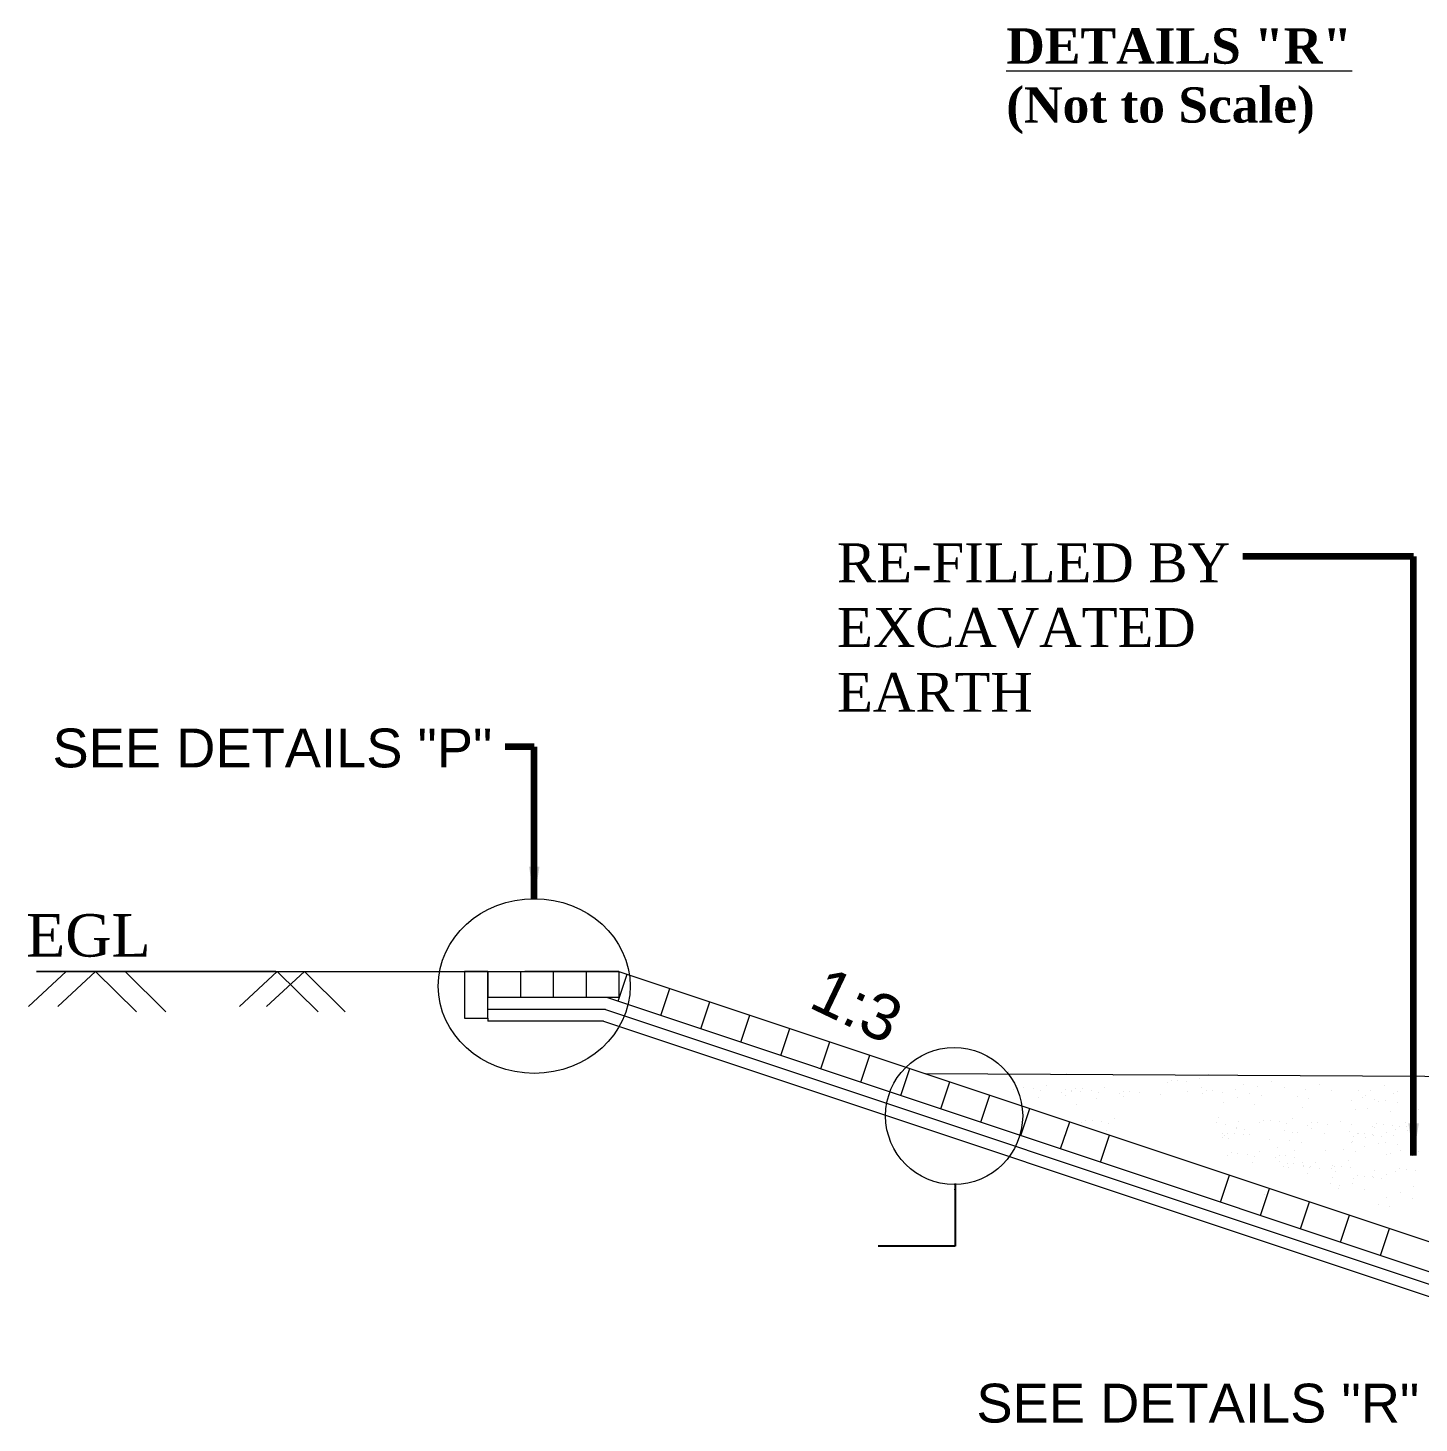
# Model space of a CAD drawing. Header units: inches. Extents: x 15 to 141071, y -30183 to 14738.
# Drawn here: x 140937.65 to 140976.61, y -18894.9 to -18855.83 of the extents above; entities that cross this region are included whole.
import ezdxf

# ---------------------------------------------------------------- set-up
doc = ezdxf.new("R2010")
doc.units = ezdxf.units.IN
doc.header["$MEASUREMENT"] = 0
doc.layers.add('LINE', color=7, linetype='Continuous')
doc.styles.add('Arial B heading -200', font='arialbd.ttf', dxfattribs={"height": 0.6})
doc.styles.add('Arial-200', font='arial.ttf')
doc.styles.get("Standard").update_dxf_attribs({"font": 'arial.ttf'})
doc.dimstyles.get("Standard").update_dxf_attribs({"dimtxt": 0.18, "dimasz": 0.18, "dimexe": 0.18, "dimexo": 0.0625, "dimgap": 0.09, "dimtad": 0, "dimtih": 1, "dimtoh": 1, "dimdec": 4, "dimzin": 0, "dimdsep": 46, "dimtxsty": 'Standard', "dimcen": 0.09, "dimadec": 0, "dimazin": 0, "dimtfac": 1, "dimtdec": 4, "dimtofl": 0, "dimtmove": 0, "dimatfit": 3, "dimfxl": 1, "dimtolj": 1, "dimtzin": 0, "dimarcsym": 0})

msp = doc.modelspace()

# ---------------------------------------------------------------- linework, layer by layer
at = {"color": 0, "linetype": 'Continuous', "lineweight": 20, "ltscale": 0.5}
for p, q in [((140937.894817, -18882.247492), (140954.196881, -18882.247492)), ((140940.369304, -18882.247492), (140954.196881, -18882.247492)), ((140954.184114, -18883.084584), (140954.436647, -18882.327464)), ((140954.184114, -18883.084584), (140954.436647, -18882.327464)), ((140955.379135, -18883.483175), (140955.631667, -18882.726055)), ((140955.379135, -18883.483175), (140955.631667, -18882.726055)), ((140956.49851, -18883.856535), (140956.751042, -18883.099416)), ((140956.49851, -18883.856535), (140956.751042, -18883.099416)), ((140950.529904, -18883.560683), (140950.529904, -18883.638184)), ((140950.529904, -18883.560683), (140950.529904, -18883.638184)), ((140957.617886, -18884.229895), (140957.870418, -18883.472776)), ((140957.617886, -18884.229895), (140957.870418, -18883.472776)), ((140958.737262, -18884.603256), (140958.989794, -18883.846136)), ((140958.737262, -18884.603256), (140958.989794, -18883.846136)), ((140959.856638, -18884.976616), (140960.10917, -18884.219497)), ((140959.856638, -18884.976616), (140960.10917, -18884.219497)), ((140960.976013, -18885.349976), (140961.228545, -18884.592857)), ((140960.976013, -18885.349976), (140961.228545, -18884.592857)), ((140962.095389, -18885.723337), (140962.347921, -18884.966217)), ((140962.095389, -18885.723337), (140962.347921, -18884.966217)), ((140963.214765, -18886.096697), (140963.467297, -18885.339578)), ((140963.214765, -18886.096697), (140963.467297, -18885.339578)), ((140964.334141, -18886.470057), (140964.586673, -18885.712938)), ((140964.334141, -18886.470057), (140964.586673, -18885.712938)), ((140965.453516, -18886.843418), (140965.706048, -18886.086298)), ((140965.453516, -18886.843418), (140965.706048, -18886.086298)), ((140966.572892, -18887.216778), (140966.825424, -18886.459659)), ((140966.572892, -18887.216778), (140966.825424, -18886.459659)), ((140967.692268, -18887.590138), (140967.9448, -18886.833019)), ((140967.692268, -18887.590138), (140967.9448, -18886.833019)), ((140971.050395, -18888.710219), (140971.302927, -18887.9531)), ((140971.050395, -18888.710219), (140971.302927, -18887.9531)), ((140972.169771, -18889.08358), (140972.422303, -18888.32646)), ((140972.169771, -18889.08358), (140972.422303, -18888.32646)), ((140973.289147, -18889.45694), (140973.541679, -18888.699821)), ((140973.289147, -18889.45694), (140973.541679, -18888.699821)), ((140974.408522, -18889.8303), (140974.661054, -18889.073181)), ((140974.408522, -18889.8303), (140974.661054, -18889.073181)), ((140975.527898, -18890.203661), (140975.78043, -18889.446541)), ((140975.527898, -18890.203661), (140975.78043, -18889.446541))]:
    msp.add_line(p, q, dxfattribs=at)
at = {"layer": 'LINE', "color": 7, "lineweight": 20, "ltscale": 0.5}
for p, q in [((140937.666317, -18883.233369), (140938.724016, -18882.247492)), ((140937.666317, -18883.233369), (140938.724016, -18882.247492)), ((140944.593348, -18882.247492), (140937.894817, -18882.247492)), ((140937.894817, -18882.247492), (140947.623991, -18882.247492)), ((140938.488961, -18883.233369), (140939.54666, -18882.247492)), ((140938.488961, -18883.233369), (140939.54666, -18882.247492)), ((140939.54666, -18882.247492), (140940.692517, -18883.380104)), ((140939.54666, -18882.247492), (140940.692517, -18883.380104)), ((140940.369304, -18882.247492), (140941.515161, -18883.380104)), ((140944.593348, -18882.247492), (140940.369304, -18882.247492)), ((140940.369304, -18882.247492), (140941.515161, -18883.380104)), ((140940.369304, -18882.247492), (140947.623991, -18882.247492)), ((140943.571819, -18883.233369), (140944.629518, -18882.247492)), ((140943.571819, -18883.233369), (140944.629518, -18882.247492)), ((140944.335724, -18883.233369), (140945.393423, -18882.247492)), ((140944.335724, -18883.233369), (140945.393423, -18882.247492)), ((140944.629518, -18882.247492), (140945.775375, -18883.380104)), ((140944.629518, -18882.247492), (140945.775375, -18883.380104)), ((140945.393423, -18882.247492), (140946.539279, -18883.380104)), ((140945.393423, -18882.247492), (140946.539279, -18883.380104)), ((140950.529904, -18882.247492), (140950.529904, -18882.981588)), ((140950.529904, -18882.247492), (140950.529904, -18882.981588)), ((140951.446648, -18882.247492), (140951.446648, -18882.981588)), ((140951.446648, -18882.247492), (140951.446648, -18882.981588)), ((140954.196881, -18882.247492), (140951.570498, -18882.247492)), ((140954.196881, -18882.247492), (140951.570498, -18882.247492)), ((140952.363392, -18882.247492), (140952.363392, -18882.981588)), ((140952.363392, -18882.247492), (140952.363392, -18882.981588)), ((140952.363392, -18882.247492), (140952.363392, -18882.981588)), ((140952.363392, -18882.247492), (140952.363392, -18882.981588)), ((140953.280137, -18882.247492), (140953.280137, -18882.981588)), ((140953.280137, -18882.247492), (140953.280137, -18882.981588)), ((140954.196881, -18882.247492), (140954.196881, -18882.981588)), ((140954.196881, -18882.247492), (140978.019182, -18890.193262)), ((140954.196881, -18882.247492), (140954.196881, -18882.981588)), ((140954.196881, -18882.247492), (140978.019182, -18890.193262)), ((140954.196881, -18882.981588), (140950.529904, -18882.981588)), ((140954.196881, -18882.981588), (140950.529904, -18882.981588)), ((140953.8239, -18883.309886), (140950.529904, -18883.309886)), ((140953.8239, -18883.309886), (140950.529904, -18883.309886)), ((140953.8239, -18883.309886), (140977.425182, -18891.181937)), ((140953.8239, -18883.309886), (140977.425182, -18891.181937)), ((140953.877207, -18882.981588), (140977.531197, -18890.871219)), ((140953.877207, -18882.981588), (140977.531197, -18890.871219)), ((140953.770592, -18883.638184), (140950.529904, -18883.638184)), ((140953.770592, -18883.638184), (140950.529904, -18883.638184)), ((140953.770592, -18883.638184), (140977.425182, -18891.528015)), ((140953.770592, -18883.638184), (140977.425182, -18891.528015)), ((140965.101526, -18885.055511), (140965.101526, -18885.055511)), ((140965.101526, -18885.055511), (140965.101526, -18885.055511)), ((140966.437336, -18885.127014), (140966.437336, -18885.127014)), ((140966.437336, -18885.127014), (140966.437336, -18885.127014)), ((140966.72958, -18885.09275), (140966.72958, -18885.09275)), ((140966.72958, -18885.09275), (140966.72958, -18885.09275)), ((140968.065391, -18885.164253), (140968.065391, -18885.164253)), ((140968.065391, -18885.164253), (140968.065391, -18885.164253)), ((140970.464578, -18885.256187), (140970.464578, -18885.256187)), ((140970.464578, -18885.256187), (140970.464578, -18885.256187)), ((140970.705237, -18885.129004), (140970.705237, -18885.129004)), ((140970.705237, -18885.129004), (140970.705237, -18885.129004)), ((140965.252611, -18885.561278), (140965.252611, -18885.561278)), ((140965.252611, -18885.561278), (140965.252611, -18885.561278)), ((140965.362133, -18885.489842), (140965.362133, -18885.489842)), ((140965.362133, -18885.489842), (140965.362133, -18885.489842)), ((140965.542708, -18885.496965), (140965.542708, -18885.496965)), ((140965.542708, -18885.496965), (140965.542708, -18885.496965)), ((140965.805219, -18885.537646), (140965.805219, -18885.537646)), ((140965.805219, -18885.537646), (140965.805219, -18885.537646)), ((140965.997359, -18885.591934), (140965.997359, -18885.591934)), ((140965.997359, -18885.591934), (140965.997359, -18885.591934)), ((140966.163649, -18885.454847), (140966.163649, -18885.454847)), ((140966.163649, -18885.454847), (140966.163649, -18885.454847)), ((140966.588422, -18885.632781), (140966.588422, -18885.632781)), ((140966.588422, -18885.632781), (140966.588422, -18885.632781)), ((140966.697944, -18885.561346), (140966.697944, -18885.561346)), ((140966.697944, -18885.561346), (140966.697944, -18885.561346)), ((140966.878519, -18885.568468), (140966.878519, -18885.568468)), ((140966.878519, -18885.568468), (140966.878519, -18885.568468)), ((140966.880666, -18885.598517), (140966.880666, -18885.598517)), ((140966.880666, -18885.598517), (140966.880666, -18885.598517)), ((140966.990188, -18885.527081), (140966.990188, -18885.527081)), ((140966.990188, -18885.527081), (140966.990188, -18885.527081)), ((140967.14103, -18885.609149), (140967.14103, -18885.609149)), ((140967.14103, -18885.609149), (140967.14103, -18885.609149)), ((140967.170763, -18885.534204), (140967.170763, -18885.534204)), ((140967.170763, -18885.534204), (140967.170763, -18885.534204)), ((140967.433274, -18885.574885), (140967.433274, -18885.574885)), ((140967.433274, -18885.574885), (140967.433274, -18885.574885)), ((140967.625414, -18885.629173), (140967.625414, -18885.629173)), ((140967.625414, -18885.629173), (140967.625414, -18885.629173)), ((140967.791704, -18885.492086), (140967.791704, -18885.492086)), ((140967.791704, -18885.492086), (140967.791704, -18885.492086)), ((140968.325999, -18885.598585), (140968.325999, -18885.598585)), ((140968.325999, -18885.598585), (140968.325999, -18885.598585)), ((140968.506574, -18885.605707), (140968.506574, -18885.605707)), ((140968.506574, -18885.605707), (140968.506574, -18885.605707)), ((140968.769085, -18885.646388), (140968.769085, -18885.646388)), ((140968.769085, -18885.646388), (140968.769085, -18885.646388)), ((140969.55354, -18885.362617), (140969.55354, -18885.362617)), ((140969.55354, -18885.362617), (140969.55354, -18885.362617)), ((140969.663062, -18885.291182), (140969.663062, -18885.291182)), ((140969.663062, -18885.291182), (140969.663062, -18885.291182)), ((140969.843637, -18885.298304), (140969.843637, -18885.298304)), ((140969.843637, -18885.298304), (140969.843637, -18885.298304)), ((140970.106148, -18885.338986), (140970.106148, -18885.338986)), ((140970.106148, -18885.338986), (140970.106148, -18885.338986)), ((140970.137693, -18885.617108), (140970.137693, -18885.617108)), ((140970.137693, -18885.617108), (140970.137693, -18885.617108)), ((140970.530405, -18885.48594), (140970.530405, -18885.48594)), ((140970.530405, -18885.48594), (140970.530405, -18885.48594)), ((140970.547712, -18885.660593), (140970.547712, -18885.660593)), ((140970.547712, -18885.660593), (140970.547712, -18885.660593)), ((140970.657234, -18885.589157), (140970.657234, -18885.589157)), ((140970.657234, -18885.589157), (140970.657234, -18885.589157)), ((140970.837809, -18885.59628), (140970.837809, -18885.59628)), ((140970.837809, -18885.59628), (140970.837809, -18885.59628)), ((140971.10032, -18885.636961), (140971.10032, -18885.636961)), ((140971.10032, -18885.636961), (140971.10032, -18885.636961)), ((140971.45875, -18885.554162), (140971.45875, -18885.554162)), ((140971.45875, -18885.554162), (140971.45875, -18885.554162)), ((140971.699409, -18885.426979), (140971.699409, -18885.426979)), ((140971.699409, -18885.426979), (140971.699409, -18885.426979)), ((140972.092618, -18885.471643), (140972.092618, -18885.471643)), ((140972.092618, -18885.471643), (140972.092618, -18885.471643)), ((140972.48533, -18885.340475), (140972.48533, -18885.340475)), ((140972.48533, -18885.340475), (140972.48533, -18885.340475)), ((140972.828486, -18885.499299), (140972.828486, -18885.499299)), ((140972.828486, -18885.499299), (140972.828486, -18885.499299)), ((140973.428429, -18885.543147), (140973.428429, -18885.543147)), ((140973.428429, -18885.543147), (140973.428429, -18885.543147)), ((140973.821141, -18885.411978), (140973.821141, -18885.411978)), ((140973.821141, -18885.411978), (140973.821141, -18885.411978)), ((140974.164297, -18885.570803), (140974.164297, -18885.570803)), ((140974.164297, -18885.570803), (140974.164297, -18885.570803)), ((140974.903459, -18885.594416), (140974.903459, -18885.594416)), ((140974.903459, -18885.594416), (140974.903459, -18885.594416)), ((140975.262596, -18885.578898), (140975.262596, -18885.578898)), ((140975.262596, -18885.578898), (140975.262596, -18885.578898)), ((140975.655308, -18885.44773), (140975.655308, -18885.44773)), ((140975.655308, -18885.44773), (140975.655308, -18885.44773)), ((140975.903034, -18885.654123), (140975.903034, -18885.654123)), ((140975.903034, -18885.654123), (140975.903034, -18885.654123)), ((140975.998464, -18885.606554), (140975.998464, -18885.606554)), ((140975.998464, -18885.606554), (140975.998464, -18885.606554)), ((140965.941704, -18885.772935), (140965.941704, -18885.772935)), ((140965.941704, -18885.772935), (140965.941704, -18885.772935)), ((140966.710498, -18885.720352), (140966.710498, -18885.720352)), ((140966.710498, -18885.720352), (140966.710498, -18885.720352)), ((140967.015502, -18885.974609), (140967.015502, -18885.974609)), ((140967.015502, -18885.974609), (140967.015502, -18885.974609)), ((140967.569759, -18885.810174), (140967.569759, -18885.810174)), ((140967.569759, -18885.810174), (140967.569759, -18885.810174)), ((140968.216477, -18885.67002), (140968.216477, -18885.67002)), ((140968.216477, -18885.67002), (140968.216477, -18885.67002)), ((140968.338553, -18885.757591), (140968.338553, -18885.757591)), ((140968.338553, -18885.757591), (140968.338553, -18885.757591)), ((140969.354935, -18885.680949), (140969.354935, -18885.680949)), ((140969.354935, -18885.680949), (140969.354935, -18885.680949)), ((140971.131865, -18885.915084), (140971.131865, -18885.915084)), ((140971.131865, -18885.915084), (140971.131865, -18885.915084)), ((140971.524577, -18885.783916), (140971.524577, -18885.783916)), ((140971.524577, -18885.783916), (140971.524577, -18885.783916)), ((140971.866274, -18885.673525), (140971.866274, -18885.673525)), ((140971.866274, -18885.673525), (140971.866274, -18885.673525)), ((140971.998742, -18885.974609), (140971.998742, -18885.974609)), ((140971.998742, -18885.974609), (140971.998742, -18885.974609)), ((140972.188674, -18885.727085), (140972.188674, -18885.727085)), ((140972.188674, -18885.727085), (140972.188674, -18885.727085)), ((140973.202085, -18885.745029), (140973.202085, -18885.745029)), ((140973.202085, -18885.745029), (140973.202085, -18885.745029)), ((140973.334553, -18886.046113), (140973.334553, -18886.046113)), ((140973.334553, -18886.046113), (140973.334553, -18886.046113)), ((140973.524485, -18885.798588), (140973.524485, -18885.798588)), ((140973.524485, -18885.798588), (140973.524485, -18885.798588)), ((140974.727564, -18885.849132), (140974.727564, -18885.849132)), ((140974.727564, -18885.849132), (140974.727564, -18885.849132)), ((140975.036252, -18885.78078), (140975.036252, -18885.78078)), ((140975.036252, -18885.78078), (140975.036252, -18885.78078)), ((140975.120276, -18885.717963), (140975.120276, -18885.717963)), ((140975.120276, -18885.717963), (140975.120276, -18885.717963)), ((140975.358652, -18885.83434), (140975.358652, -18885.83434)), ((140975.358652, -18885.83434), (140975.358652, -18885.83434)), ((140975.463431, -18885.876787), (140975.463431, -18885.876787)), ((140975.463431, -18885.876787), (140975.463431, -18885.876787)), ((140975.67669, -18885.856004), (140975.67669, -18885.856004)), ((140975.67669, -18885.856004), (140975.67669, -18885.856004)), ((140975.99909, -18885.909564), (140975.99909, -18885.909564)), ((140975.99909, -18885.909564), (140975.99909, -18885.909564)), ((140967.276109, -18886.408941), (140967.276109, -18886.408941)), ((140967.276109, -18886.408941), (140967.276109, -18886.408941)), ((140967.456684, -18886.416063), (140967.456684, -18886.416063)), ((140967.456684, -18886.416063), (140967.456684, -18886.416063)), ((140968.077625, -18886.373946), (140968.077625, -18886.373946)), ((140968.077625, -18886.373946), (140968.077625, -18886.373946)), ((140970.998389, -18886.344159), (140970.998389, -18886.344159)), ((140970.998389, -18886.344159), (140970.998389, -18886.344159)), ((140971.558765, -18886.439529), (140971.558765, -18886.439529)), ((140971.558765, -18886.439529), (140971.558765, -18886.439529)), ((140972.259349, -18886.408941), (140972.259349, -18886.408941)), ((140972.259349, -18886.408941), (140972.259349, -18886.408941)), ((140972.439925, -18886.416063), (140972.439925, -18886.416063)), ((140972.439925, -18886.416063), (140972.439925, -18886.416063)), ((140973.060866, -18886.373946), (140973.060866, -18886.373946)), ((140973.060866, -18886.373946), (140973.060866, -18886.373946)), ((140974.82362, -18886.104573), (140974.82362, -18886.104573)), ((140974.82362, -18886.104573), (140974.82362, -18886.104573)), ((140975.16872, -18886.081864), (140975.16872, -18886.081864)), ((140975.16872, -18886.081864), (140975.16872, -18886.081864)), ((140975.809158, -18886.157089), (140975.809158, -18886.157089)), ((140975.809158, -18886.157089), (140975.809158, -18886.157089)), ((140976.471503, -18886.354018), (140976.471503, -18886.354018)), ((140976.471503, -18886.354018), (140976.471503, -18886.354018)), ((140976.527158, -18886.173017), (140976.527158, -18886.173017)), ((140976.527158, -18886.173017), (140976.527158, -18886.173017)), ((140976.583969, -18886.116228), (140976.583969, -18886.116228)), ((140976.583969, -18886.116228), (140976.583969, -18886.116228)), ((140967.166587, -18886.480376), (140967.166587, -18886.480376)), ((140967.166587, -18886.480376), (140967.166587, -18886.480376)), ((140967.719195, -18886.456745), (140967.719195, -18886.456745)), ((140967.719195, -18886.456745), (140967.719195, -18886.456745)), ((140967.85568, -18886.692034), (140967.85568, -18886.692034)), ((140967.85568, -18886.692034), (140967.85568, -18886.692034)), ((140967.911335, -18886.511033), (140967.911335, -18886.511033)), ((140967.911335, -18886.511033), (140967.911335, -18886.511033)), ((140970.929912, -18886.487567), (140970.929912, -18886.487567)), ((140970.929912, -18886.487567), (140970.929912, -18886.487567)), ((140971.11324, -18886.789037), (140971.11324, -18886.789037)), ((140971.11324, -18886.789037), (140971.11324, -18886.789037)), ((140971.192423, -18886.528248), (140971.192423, -18886.528248)), ((140971.192423, -18886.528248), (140971.192423, -18886.528248)), ((140971.258997, -18886.778491), (140971.258997, -18886.778491)), ((140971.258997, -18886.778491), (140971.258997, -18886.778491)), ((140971.439572, -18886.785613), (140971.439572, -18886.785613)), ((140971.439572, -18886.785613), (140971.439572, -18886.785613)), ((140971.50311, -18886.62053), (140971.50311, -18886.62053)), ((140971.50311, -18886.62053), (140971.50311, -18886.62053)), ((140971.505952, -18886.657869), (140971.505952, -18886.657869)), ((140971.505952, -18886.657869), (140971.505952, -18886.657869)), ((140971.702083, -18886.826295), (140971.702083, -18886.826295)), ((140971.702083, -18886.826295), (140971.702083, -18886.826295)), ((140971.734406, -18886.675161), (140971.734406, -18886.675161)), ((140971.734406, -18886.675161), (140971.734406, -18886.675161)), ((140971.849108, -18886.816693), (140971.849108, -18886.816693)), ((140971.849108, -18886.816693), (140971.849108, -18886.816693)), ((140972.149827, -18886.480376), (140972.149827, -18886.480376)), ((140972.149827, -18886.480376), (140972.149827, -18886.480376)), ((140972.702436, -18886.456745), (140972.702436, -18886.456745)), ((140972.702436, -18886.456745), (140972.702436, -18886.456745)), ((140972.838921, -18886.692034), (140972.838921, -18886.692034)), ((140972.838921, -18886.692034), (140972.838921, -18886.692034)), ((140972.894576, -18886.511033), (140972.894576, -18886.511033)), ((140972.894576, -18886.511033), (140972.894576, -18886.511033)), ((140973.070217, -18886.746664), (140973.070217, -18886.746664)), ((140973.070217, -18886.746664), (140973.070217, -18886.746664)), ((140973.215003, -18886.770619), (140973.215003, -18886.770619)), ((140973.215003, -18886.770619), (140973.215003, -18886.770619)), ((140973.485638, -18886.55188), (140973.485638, -18886.55188)), ((140973.485638, -18886.55188), (140973.485638, -18886.55188)), ((140973.59516, -18886.480444), (140973.59516, -18886.480444)), ((140973.59516, -18886.480444), (140973.59516, -18886.480444)), ((140973.607715, -18886.639451), (140973.607715, -18886.639451)), ((140973.607715, -18886.639451), (140973.607715, -18886.639451)), ((140973.775736, -18886.487567), (140973.775736, -18886.487567)), ((140973.775736, -18886.487567), (140973.775736, -18886.487567)), ((140973.95087, -18886.798275), (140973.95087, -18886.798275)), ((140973.95087, -18886.798275), (140973.95087, -18886.798275)), ((140974.038247, -18886.528248), (140974.038247, -18886.528248)), ((140974.038247, -18886.528248), (140974.038247, -18886.528248)), ((140974.396677, -18886.445449), (140974.396677, -18886.445449)), ((140974.396677, -18886.445449), (140974.396677, -18886.445449)), ((140974.673087, -18886.727785), (140974.673087, -18886.727785)), ((140974.673087, -18886.727785), (140974.673087, -18886.727785)), ((140974.728743, -18886.546784), (140974.728743, -18886.546784)), ((140974.728743, -18886.546784), (140974.728743, -18886.546784)), ((140974.894295, -18886.786429), (140974.894295, -18886.786429)), ((140974.894295, -18886.786429), (140974.894295, -18886.786429)), ((140974.904384, -18886.782416), (140974.904384, -18886.782416)), ((140974.904384, -18886.782416), (140974.904384, -18886.782416)), ((140975.07487, -18886.793551), (140975.07487, -18886.793551)), ((140975.07487, -18886.793551), (140975.07487, -18886.793551)), ((140975.313525, -18886.80301), (140975.313525, -18886.80301)), ((140975.313525, -18886.80301), (140975.313525, -18886.80301)), ((140975.319805, -18886.587631), (140975.319805, -18886.587631)), ((140975.319805, -18886.587631), (140975.319805, -18886.587631)), ((140975.36918, -18886.622008), (140975.36918, -18886.622008)), ((140975.36918, -18886.622008), (140975.36918, -18886.622008)), ((140975.429327, -18886.516196), (140975.429327, -18886.516196)), ((140975.429327, -18886.516196), (140975.429327, -18886.516196)), ((140975.609903, -18886.523318), (140975.609903, -18886.523318)), ((140975.609903, -18886.523318), (140975.609903, -18886.523318)), ((140975.695811, -18886.751434), (140975.695811, -18886.751434)), ((140975.695811, -18886.751434), (140975.695811, -18886.751434)), ((140975.872414, -18886.564), (140975.872414, -18886.564)), ((140975.872414, -18886.564), (140975.872414, -18886.564)), ((140975.960243, -18886.662856), (140975.960243, -18886.662856)), ((140975.960243, -18886.662856), (140975.960243, -18886.662856)), ((140976.069765, -18886.59142), (140976.069765, -18886.59142)), ((140976.069765, -18886.59142), (140976.069765, -18886.59142)), ((140976.230844, -18886.481201), (140976.230844, -18886.481201)), ((140976.230844, -18886.481201), (140976.230844, -18886.481201)), ((140976.25034, -18886.598543), (140976.25034, -18886.598543)), ((140976.25034, -18886.598543), (140976.25034, -18886.598543)), ((140976.296671, -18886.710954), (140976.296671, -18886.710954)), ((140976.296671, -18886.710954), (140976.296671, -18886.710954)), ((140976.512852, -18886.639224), (140976.512852, -18886.639224)), ((140976.512852, -18886.639224), (140976.512852, -18886.639224)), ((140971.09159, -18886.893575), (140971.09159, -18886.893575)), ((140971.09159, -18886.893575), (140971.09159, -18886.893575)), ((140971.149475, -18886.849926), (140971.149475, -18886.849926)), ((140971.149475, -18886.849926), (140971.149475, -18886.849926)), ((140971.271551, -18886.937498), (140971.271551, -18886.937498)), ((140971.271551, -18886.937498), (140971.271551, -18886.937498)), ((140972.4274, -18886.965078), (140972.4274, -18886.965078)), ((140972.4274, -18886.965078), (140972.4274, -18886.965078)), ((140972.657462, -18887.191621), (140972.657462, -18887.191621)), ((140972.657462, -18887.191621), (140972.657462, -18887.191621)), ((140972.988658, -18886.972501), (140972.988658, -18886.972501)), ((140972.988658, -18886.972501), (140972.988658, -18886.972501)), ((140973.311059, -18887.026061), (140973.311059, -18887.026061)), ((140973.311059, -18887.026061), (140973.311059, -18887.026061)), ((140974.728488, -18887.037132), (140974.728488, -18887.037132)), ((140974.728488, -18887.037132), (140974.728488, -18887.037132)), ((140974.746509, -18886.999605), (140974.746509, -18886.999605)), ((140974.746509, -18886.999605), (140974.746509, -18886.999605)), ((140974.784773, -18886.857864), (140974.784773, -18886.857864)), ((140974.784773, -18886.857864), (140974.784773, -18886.857864)), ((140975.089664, -18887.158429), (140975.089664, -18887.158429)), ((140975.089664, -18887.158429), (140975.089664, -18887.158429)), ((140975.121201, -18886.905963), (140975.121201, -18886.905963)), ((140975.121201, -18886.905963), (140975.121201, -18886.905963)), ((140975.337381, -18886.834233), (140975.337381, -18886.834233)), ((140975.337381, -18886.834233), (140975.337381, -18886.834233)), ((140975.464356, -18887.064787), (140975.464356, -18887.064787)), ((140975.464356, -18887.064787), (140975.464356, -18887.064787)), ((140975.544822, -18886.85764), (140975.544822, -18886.85764)), ((140975.544822, -18886.85764), (140975.544822, -18886.85764)), ((140975.677614, -18887.044004), (140975.677614, -18887.044004)), ((140975.677614, -18887.044004), (140975.677614, -18887.044004)), ((140975.903959, -18886.842123), (140975.903959, -18886.842123)), ((140975.903959, -18886.842123), (140975.903959, -18886.842123)), ((140976.000015, -18887.097564), (140976.000015, -18887.097564)), ((140976.000015, -18887.097564), (140976.000015, -18887.097564)), ((140976.457919, -18887.073674), (140976.457919, -18887.073674)), ((140976.457919, -18887.073674), (140976.457919, -18887.073674)), ((140971.242675, -18887.399342), (140971.242675, -18887.399342)), ((140971.242675, -18887.399342), (140971.242675, -18887.399342)), ((140971.352197, -18887.327906), (140971.352197, -18887.327906)), ((140971.352197, -18887.327906), (140971.352197, -18887.327906)), ((140971.532772, -18887.335029), (140971.532772, -18887.335029)), ((140971.532772, -18887.335029), (140971.532772, -18887.335029)), ((140971.795283, -18887.37571), (140971.795283, -18887.37571)), ((140971.795283, -18887.37571), (140971.795283, -18887.37571)), ((140971.931768, -18887.610999), (140971.931768, -18887.610999)), ((140971.931768, -18887.610999), (140971.931768, -18887.610999)), ((140971.987423, -18887.429998), (140971.987423, -18887.429998)), ((140971.987423, -18887.429998), (140971.987423, -18887.429998)), ((140972.153713, -18887.292912), (140972.153713, -18887.292912)), ((140972.153713, -18887.292912), (140972.153713, -18887.292912)), ((140972.578486, -18887.470845), (140972.578486, -18887.470845)), ((140972.578486, -18887.470845), (140972.578486, -18887.470845)), ((140972.688008, -18887.39941), (140972.688008, -18887.39941)), ((140972.688008, -18887.39941), (140972.688008, -18887.39941)), ((140972.700562, -18887.558416), (140972.700562, -18887.558416)), ((140972.700562, -18887.558416), (140972.700562, -18887.558416)), ((140972.868583, -18887.406532), (140972.868583, -18887.406532)), ((140972.868583, -18887.406532), (140972.868583, -18887.406532)), ((140973.121127, -18887.273585), (140973.121127, -18887.273585)), ((140973.121127, -18887.273585), (140973.121127, -18887.273585)), ((140973.131094, -18887.447214), (140973.131094, -18887.447214)), ((140973.131094, -18887.447214), (140973.131094, -18887.447214)), ((140973.340119, -18887.600412), (140973.340119, -18887.600412)), ((140973.340119, -18887.600412), (140973.340119, -18887.600412)), ((140973.719585, -18887.590958), (140973.719585, -18887.590958)), ((140973.719585, -18887.590958), (140973.719585, -18887.590958)), ((140973.993273, -18887.263124), (140973.993273, -18887.263124)), ((140973.993273, -18887.263124), (140973.993273, -18887.263124)), ((140974.502144, -18887.239013), (140974.502144, -18887.239013)), ((140974.502144, -18887.239013), (140974.502144, -18887.239013)), ((140974.634612, -18887.540097), (140974.634612, -18887.540097)), ((140974.634612, -18887.540097), (140974.634612, -18887.540097)), ((140974.824545, -18887.292573), (140974.824545, -18887.292573)), ((140974.824545, -18887.292573), (140974.824545, -18887.292573)), ((140975.688524, -18887.379951), (140975.688524, -18887.379951)), ((140975.688524, -18887.379951), (140975.688524, -18887.379951)), ((140975.810083, -18887.345089), (140975.810083, -18887.345089)), ((140975.810083, -18887.345089), (140975.810083, -18887.345089)), ((140976.081236, -18887.248783), (140976.081236, -18887.248783)), ((140976.081236, -18887.248783), (140976.081236, -18887.248783)), ((140976.424392, -18887.407607), (140976.424392, -18887.407607)), ((140976.424392, -18887.407607), (140976.424392, -18887.407607)), ((140976.584894, -18887.304228), (140976.584894, -18887.304228)), ((140976.584894, -18887.304228), (140976.584894, -18887.304228)), ((140972.808547, -18887.697388), (140972.808547, -18887.697388)), ((140972.808547, -18887.697388), (140972.808547, -18887.697388)), ((140972.918069, -18887.625953), (140972.918069, -18887.625953)), ((140972.918069, -18887.625953), (140972.918069, -18887.625953)), ((140972.947407, -18887.73158), (140972.947407, -18887.73158)), ((140972.947407, -18887.73158), (140972.947407, -18887.73158)), ((140973.098644, -18887.633075), (140973.098644, -18887.633075)), ((140973.098644, -18887.633075), (140973.098644, -18887.633075)), ((140973.361155, -18887.673757), (140973.361155, -18887.673757)), ((140973.361155, -18887.673757), (140973.361155, -18887.673757)), ((140973.381734, -18887.707917), (140973.381734, -18887.707917)), ((140973.381734, -18887.707917), (140973.381734, -18887.707917)), ((140973.49764, -18887.909045), (140973.49764, -18887.909045)), ((140973.49764, -18887.909045), (140973.49764, -18887.909045)), ((140973.553295, -18887.728044), (140973.553295, -18887.728044)), ((140973.553295, -18887.728044), (140973.553295, -18887.728044)), ((140973.562309, -18887.715039), (140973.562309, -18887.715039)), ((140973.562309, -18887.715039), (140973.562309, -18887.715039)), ((140973.82482, -18887.755721), (140973.82482, -18887.755721)), ((140973.82482, -18887.755721), (140973.82482, -18887.755721)), ((140974.144358, -18887.768891), (140974.144358, -18887.768891)), ((140974.144358, -18887.768891), (140974.144358, -18887.768891)), ((140974.18325, -18887.672922), (140974.18325, -18887.672922)), ((140974.18325, -18887.672922), (140974.18325, -18887.672922)), ((140974.194635, -18888.005017), (140974.194635, -18888.005017)), ((140974.194635, -18888.005017), (140974.194635, -18888.005017)), ((140974.25388, -18887.697456), (140974.25388, -18887.697456)), ((140974.25388, -18887.697456), (140974.25388, -18887.697456)), ((140974.266435, -18887.856463), (140974.266435, -18887.856463)), ((140974.266435, -18887.856463), (140974.266435, -18887.856463)), ((140974.434455, -18887.704578), (140974.434455, -18887.704578)), ((140974.434455, -18887.704578), (140974.434455, -18887.704578)), ((140974.696966, -18887.74526), (140974.696966, -18887.74526)), ((140974.696966, -18887.74526), (140974.696966, -18887.74526)), ((140974.89522, -18887.974429), (140974.89522, -18887.974429)), ((140974.89522, -18887.974429), (140974.89522, -18887.974429)), ((140975.075795, -18887.981551), (140975.075795, -18887.981551)), ((140975.075795, -18887.981551), (140975.075795, -18887.981551)), ((140975.31445, -18887.99101), (140975.31445, -18887.99101)), ((140975.31445, -18887.99101), (140975.31445, -18887.99101)), ((140975.370105, -18887.810008), (140975.370105, -18887.810008)), ((140975.370105, -18887.810008), (140975.370105, -18887.810008)), ((140975.696736, -18887.939434), (140975.696736, -18887.939434)), ((140975.696736, -18887.939434), (140975.696736, -18887.939434)), ((140975.961168, -18887.850856), (140975.961168, -18887.850856)), ((140975.961168, -18887.850856), (140975.961168, -18887.850856)), ((140976.07069, -18887.77942), (140976.07069, -18887.77942)), ((140976.07069, -18887.77942), (140976.07069, -18887.77942)), ((140976.251265, -18887.786543), (140976.251265, -18887.786543)), ((140976.251265, -18887.786543), (140976.251265, -18887.786543)), ((140976.513776, -18887.827224), (140976.513776, -18887.827224)), ((140976.513776, -18887.827224), (140976.513776, -18887.827224)), ((140974.13898, -18888.186018), (140974.13898, -18888.186018)), ((140974.13898, -18888.186018), (140974.13898, -18888.186018)), ((140974.354721, -18888.318773), (140974.354721, -18888.318773)), ((140974.354721, -18888.318773), (140974.354721, -18888.318773)), ((140974.370276, -18888.240649), (140974.370276, -18888.240649)), ((140974.370276, -18888.240649), (140974.370276, -18888.240649)), ((140974.747434, -18888.187605), (140974.747434, -18888.187605)), ((140974.747434, -18888.187605), (140974.747434, -18888.187605)), ((140974.785698, -18888.045864), (140974.785698, -18888.045864)), ((140974.785698, -18888.045864), (140974.785698, -18888.045864)), ((140975.090589, -18888.346429), (140975.090589, -18888.346429)), ((140975.090589, -18888.346429), (140975.090589, -18888.346429)), ((140975.338306, -18888.022233), (140975.338306, -18888.022233)), ((140975.338306, -18888.022233), (140975.338306, -18888.022233)), ((140975.545747, -18888.04564), (140975.545747, -18888.04564)), ((140975.545747, -18888.04564), (140975.545747, -18888.04564)), ((140976.458844, -18888.261674), (140976.458844, -18888.261674)), ((140976.458844, -18888.261674), (140976.458844, -18888.261674)), ((140972.275583, -18888.503255), (140972.275583, -18888.503255)), ((140972.275583, -18888.503255), (140972.275583, -18888.503255)), ((140975.463105, -18888.769833), (140975.463105, -18888.769833)), ((140975.463105, -18888.769833), (140975.463105, -18888.769833)), ((140975.689449, -18888.567951), (140975.689449, -18888.567951)), ((140975.689449, -18888.567951), (140975.689449, -18888.567951)), ((140976.082161, -18888.436783), (140976.082161, -18888.436783)), ((140976.082161, -18888.436783), (140976.082161, -18888.436783)), ((140976.425317, -18888.595607), (140976.425317, -18888.595607)), ((140976.425317, -18888.595607), (140976.425317, -18888.595607)), ((140975.785505, -18888.823393), (140975.785505, -18888.823393)), ((140975.785505, -18888.823393), (140975.785505, -18888.823393))]:
    msp.add_line(p, q, dxfattribs=at)
msp.add_lwpolyline([(140949.873308, -18883.560683), (140950.529904, -18883.560683), (140950.529904, -18882.247492), (140949.873308, -18882.247492)], close=True, dxfattribs=at)
msp.add_lwpolyline([(140949.873308, -18883.560683), (140950.529904, -18883.560683), (140950.529904, -18882.247492), (140949.873308, -18882.247492)], close=True, dxfattribs=at)
msp.add_lwpolyline([(141003.005802, -18885.326082), (140962.788611, -18885.113206)], dxfattribs=at)
msp.add_lwpolyline([(141003.005802, -18885.326082), (140962.788611, -18885.113206)], dxfattribs=at)
msp.add_circle((140963.589453, -18886.294963), 1.919673, dxfattribs=at)
msp.add_circle((140963.589453, -18886.294963), 1.919673, dxfattribs=at)
msp.add_ellipse((140951.830364, -18882.656995), major_axis=(2.686789, 0), ratio=0.910167656, dxfattribs=at)
msp.add_ellipse((140951.830364, -18882.656995), major_axis=(2.686789, 0), ratio=0.910167656, dxfattribs=at)

# ---------------------------------------------------------------- texts
at = {"layer": 'LINE', "color": 7, "lineweight": 20, "ltscale": 0.5, "attachment_point": 1}
for s, insert, char_height, width, style in [('{\\fTimes New Roman|b1|i0|c0|p18;\\LDETAILS "R"\\P\\l(Not to Scale)}', (140965.049037, -18855.837282), 0.99046911, 31.90091102, 'Arial B heading -200'), ('{\\fMS Shell Dlg|b0|i0|c0|p32;\\H0.2931x; \\fTimes New Roman|b0|i0|c0|p18;\\H3.412x;EGL}', (140937.468361, -18880.643363), 1.18856293, 37.17234402, 'Arial-200')]:
    msp.add_mtext(s, dxfattribs=dict(at, insert=insert, char_height=char_height, width=width, style=style))
at = {"layer": 'LINE', "color": 7, "lineweight": 20, "ltscale": 0.5, "char_height": 1.08842386, "attachment_point": 1}
for s, insert, width in [('{\\fTimes New Roman|b0|i0|c0|p18;RE-FILLED BY EXCAVATED EARTH}', (140960.310799, -18870.259255), 14.92813264), ('{\\fTimes New Roman|b0|i0|c0|p18;RE-FILLED BY EXCAVATED EARTH}', (140960.310799, -18870.259255), 14.92813264), ('SEE DETAILS "P"', (140938.337744, -18875.446177), 32.26269386), ('SEE DETAILS "P"', (140938.337744, -18875.446177), 32.26269386), ('SEE DETAILS "R"', (140964.213324, -18893.792339), 32.26269386), ('SEE DETAILS "R"', (140964.213324, -18893.792339), 32.26269386)]:
    msp.add_mtext(s, dxfattribs=dict(at, insert=insert, width=width))
at = {"layer": 'LINE', "color": 7, "lineweight": 20, "ltscale": 0.5, "insert": (140960.02575, -18882.075336), "char_height": 1.2826544, "width": 5.75984576, "attachment_point": 1, "rotation": 334.4634135}
msp.add_mtext('1:3', dxfattribs=at)
msp.add_mtext('1:3', dxfattribs=at)

# ---------------------------------------------------------------- leaders
at = {"linetype": 'ByBlock', "lineweight": 20, "ltscale": 0.5}
msp.add_leader([(140963.615236, -18888.18809), (140963.615236, -18889.941043), (140961.458538, -18889.941043)], dimstyle='Standard', override={"dimgap": 0.09, "dimtad": 0, "dimfxl": 700, "dimfxlon": 1}, dxfattribs=at)
msp.add_leader([(140963.615236, -18888.18809), (140963.615236, -18889.941043), (140961.458538, -18889.941043)], dimstyle='Standard', override={"dimgap": 0.09, "dimtad": 0, "dimfxl": 700, "dimfxlon": 1}, dxfattribs=at)
at = {"layer": 'LINE', "color": 7, "lineweight": 20, "ltscale": 0.5}
for points in [[(140976.457185, -18887.402338), (140976.457185, -18870.628659), (140971.675389, -18870.628659)], [(140976.457185, -18887.402338), (140976.457185, -18870.628659), (140971.675389, -18870.628659)], [(140951.830364, -18880.211566), (140951.830364, -18875.960852), (140951.011083, -18875.960852)], [(140951.830364, -18880.211566), (140951.830364, -18875.960852), (140951.011083, -18875.960852)]]:
    msp.add_leader(points, dimstyle='Standard', override={"dimtxt": 1.2, "dimasz": 0.9, "dimclrd": 7, "dimclre": 7, "dimclrt": 7, "dimlwd": 65535, "dimlwe": 65535}, dxfattribs=at)

doc.saveas('drawing.dxf')
